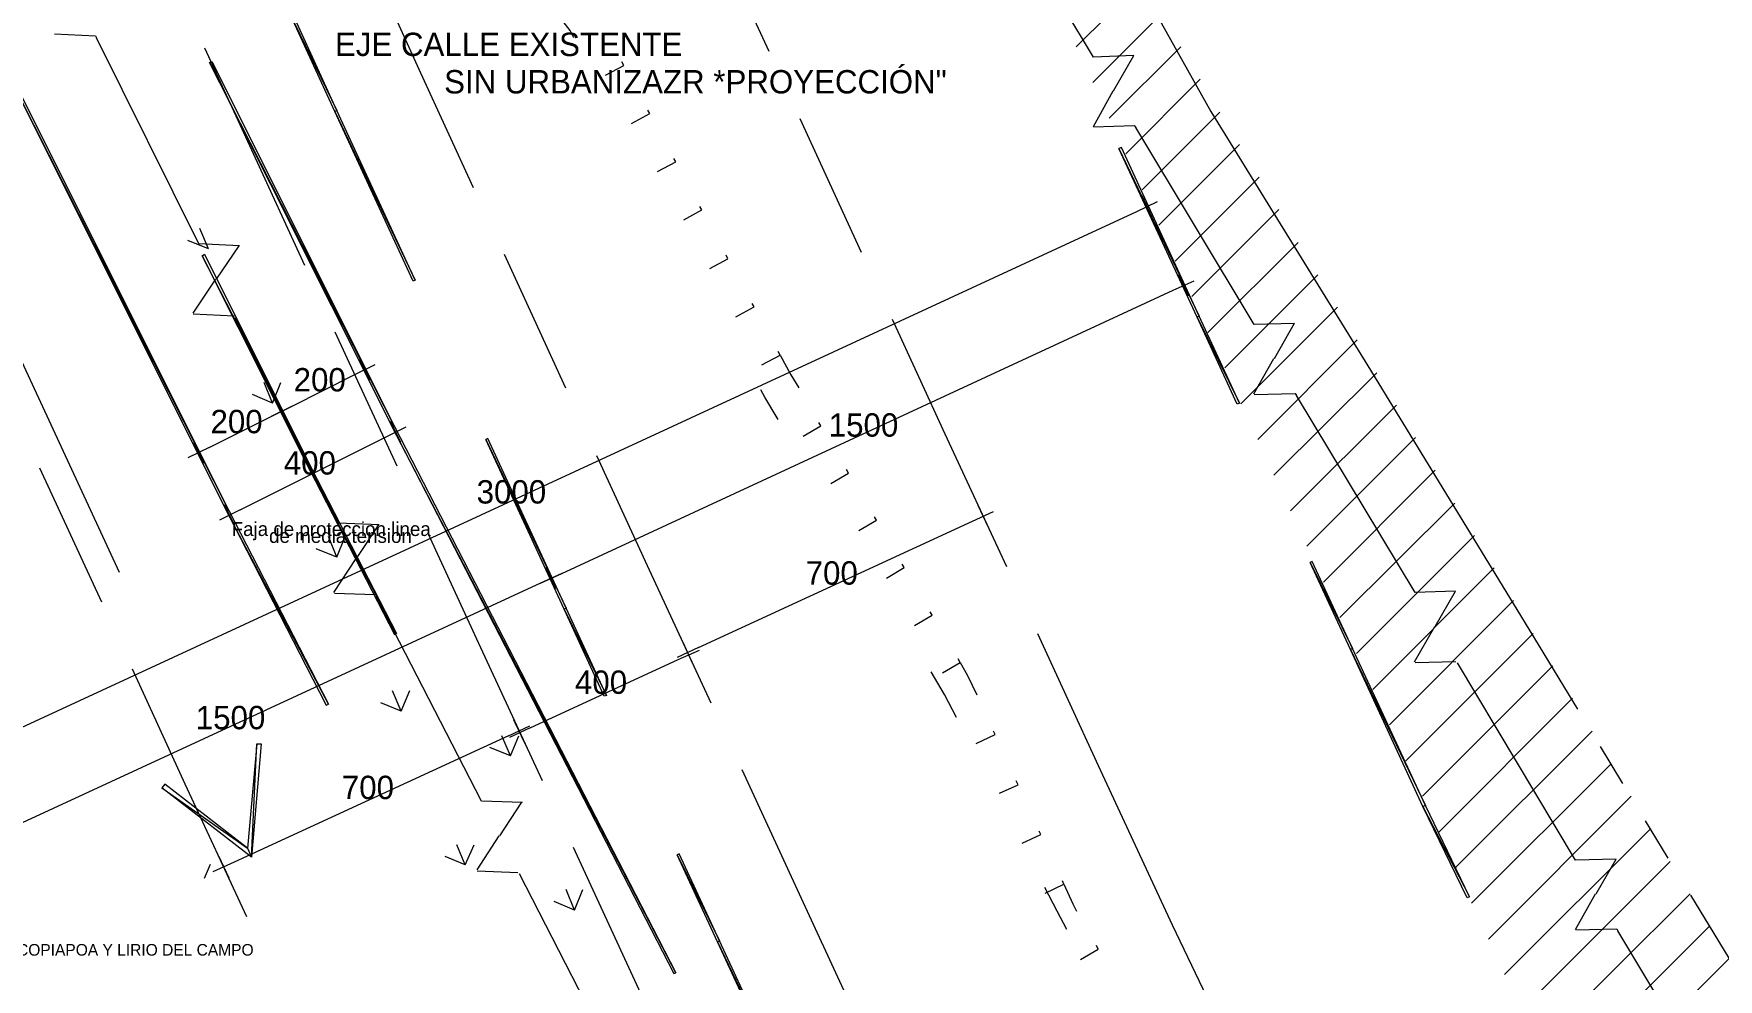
# Model space of a CAD drawing. Header units: metres. Extents: x 1 to 213, y 1 to 147.
# Drawn here: x 104.17 to 140.42, y 97.56 to 117.91 of the extents above; entities that cross this region are included whole.
import ezdxf

# ---------------------------------------------------------------- set-up
doc = ezdxf.new("R2010")
doc.units = ezdxf.units.M
for name, color, linetype, lineweight, plot in [('00-BASE-ARQUITECTURA', 8, 'Continuous', 0, False), ('00-BASE-TEXTO', 8, 'Continuous', 0, False), ('PJ-SECANO', 30, 'Continuous', 0, False)]:
    doc.layers.add(name, color=color, linetype=linetype, lineweight=lineweight, plot=plot)

msp = doc.modelspace()

# ---------------------------------------------------------------- linework, layer by layer
at = {"layer": '00-BASE-ARQUITECTURA'}
for points in [[(112.095, 145.574), (114.974, 140.727), (118.255, 135.329), (121.504, 129.73), (125.091, 124.121), (129.505, 116.237), (132.881, 110.765), (136.162, 105.389), (137.389, 103.378)], [(106.02, 106.32), (92.685, 135.128)], [(117.852, 122.206), (118.858, 119.994), (119.99, 117.538)], [(127.409, 116.681), (127.843, 117.443), (126.975, 117.411), (124.425, 121.666)], [(111.492, 119.285), (112.497, 117.073), (113.63, 114.607)], [(126.605, 117.634), (128.012, 119.031)], [(109.724, 118.396), (109.672, 118.375), (110.698, 116.258), (109.724, 118.396)], [(109.672, 118.375), (110.698, 116.258), (110.656, 116.237), (109.672, 118.375)], [(115.799, 117.824), (115.715, 117.983), (115.439, 118.343)], [(126.965, 116.861), (128.436, 118.332)], [(108.37, 107.654), (103.205, 117.856), (103.247, 117.888), (108.37, 107.654)], [(108.327, 107.632), (108.37, 107.654), (103.205, 117.856), (108.327, 107.632)], [(104.623, 117.909), (105.502, 117.867), (105.523, 117.824)], [(108.603, 113.347), (107.724, 113.39), (105.523, 117.824)], [(107.851, 117.613), (108.857, 115.411), (110, 112.935)], [(127.314, 116.099), (128.859, 117.634)], [(111.936, 109.463), (107.957, 117.295), (108.01, 117.316), (111.936, 109.463)], [(111.894, 109.442), (111.936, 109.463), (107.957, 117.295), (111.894, 109.442)], [(116.477, 117.02), (116.868, 117.232), (116.826, 117.306)], [(127.674, 115.327), (129.272, 116.935)], [(126.975, 115.919), (127.399, 116.681)], [(110.698, 116.258), (110.656, 116.237), (112.381, 112.607), (110.698, 116.258)], [(110.656, 116.237), (112.381, 112.607), (112.338, 112.585), (110.656, 116.237)], [(117.038, 115.983), (117.429, 116.194), (117.387, 116.268)], [(120.657, 116.089), (121.98, 113.21)], [(128.023, 114.554), (129.695, 116.226)], [(126.975, 115.909), (127.854, 115.94), (127.885, 115.898)], [(131.304, 111.675), (130.436, 111.654), (127.885, 115.898)], [(127.578, 115.464), (127.526, 115.443), (129.251, 111.834), (127.578, 115.464)], [(127.526, 115.443), (129.251, 111.834), (129.208, 111.813), (127.526, 115.443)], [(128.383, 113.792), (130.118, 115.528)], [(117.598, 114.946), (117.99, 115.157), (117.948, 115.231)], [(128.732, 113.019), (130.542, 114.829)], [(118.159, 113.908), (118.551, 114.12), (118.509, 114.194)], [(127.907, 114.088), (128.351, 114.3)], [(128.235, 113.972), (128.023, 114.427)], [(101.131, 101.695), (127.907, 114.088)], [(129.092, 112.257), (130.965, 114.131)], [(107.936, 113.284), (107.491, 113.464)], [(107.936, 113.284), (107.745, 113.718)], [(110.148, 108.553), (107.798, 113.136), (107.851, 113.168), (110.148, 108.553)], [(110.105, 108.532), (110.148, 108.553), (107.798, 113.136), (110.105, 108.532)], [(108.105, 112.628), (108.592, 113.347)], [(114.296, 113.168), (115.619, 110.289)], [(118.72, 112.861), (119.112, 113.072), (119.07, 113.146)], [(129.441, 111.485), (131.378, 113.422)], [(107.608, 111.898), (108.095, 112.628)], [(115.535, 106.299), (128.69, 112.395)], [(128.69, 112.395), (129.145, 112.596)], [(129.018, 112.268), (128.817, 112.723)], [(129.801, 110.723), (131.801, 112.723)], [(119.281, 111.823), (119.673, 112.035), (119.63, 112.109)], [(130.15, 109.95), (132.225, 112.025)], [(107.608, 111.887), (108.486, 111.845)], [(111.608, 107.347), (110.73, 107.378), (110.127, 108.543), (108.507, 111.802)], [(122.647, 111.771), (123.779, 109.305), (125.102, 106.447)], [(129.251, 111.834), (129.208, 111.813), (130.118, 109.961), (129.251, 111.834)], [(129.208, 111.813), (130.118, 109.961), (130.066, 109.94), (129.208, 111.813)], [(130.87, 110.924), (131.304, 111.686)], [(110.656, 111.495), (111.989, 108.617)], [(130.51, 109.178), (132.648, 111.326)], [(119.842, 110.786), (120.234, 110.998), (120.191, 111.072)], [(120.234, 110.998), (120.466, 110.575), (120.636, 110.289)], [(130.425, 110.162), (130.859, 110.924)], [(109.735, 109.897), (111.068, 110.575)], [(111.068, 110.575), (111.524, 110.797)], [(111.407, 110.458), (111.185, 110.903)], [(130.859, 108.416), (133.071, 110.617)], [(109.312, 109.961), (109.132, 110.405)], [(109.312, 109.961), (109.492, 110.405)], [(120.191, 109.612), (119.906, 110.088), (119.821, 110.247)], [(109.312, 109.961), (108.878, 110.151)], [(109.28, 109.675), (109.735, 109.897)], [(109.735, 109.897), (109.28, 109.675)], [(109.619, 109.569), (109.396, 110.014)], [(109.396, 110.014), (109.619, 109.569)], [(130.436, 110.151), (131.314, 110.172), (131.346, 110.13)], [(131.219, 107.643), (133.495, 109.918)], [(134.331, 105.156), (134.765, 105.918), (133.897, 105.886), (131.346, 110.13)], [(107.946, 109.008), (109.28, 109.675)], [(112.074, 109.125), (111.852, 109.569)], [(120.731, 109.252), (121.112, 109.474), (121.07, 109.548)], [(107.608, 109.114), (107.83, 108.67)], [(108.613, 107.664), (111.746, 109.231)], [(111.746, 109.231), (112.19, 109.453)], [(117.99, 97.705), (111.894, 109.442), (111.936, 109.463), (117.99, 97.705)], [(117.948, 97.684), (117.99, 97.705), (111.894, 109.442), (117.948, 97.684)], [(113.947, 109.199), (113.905, 109.178), (115.63, 105.548), (113.947, 109.199)], [(113.905, 109.178), (115.63, 105.548), (115.588, 105.526), (113.905, 109.178)], [(131.568, 106.881), (133.907, 109.22)], [(107.946, 109.008), (107.491, 108.786)], [(116.286, 108.839), (117.418, 106.373), (118.741, 103.516)], [(104.295, 108.574), (105.629, 105.685)], [(111.979, 105.008), (110.105, 108.532), (110.148, 108.553), (111.979, 105.008)], [(111.936, 104.987), (111.979, 105.008), (110.105, 108.532), (111.936, 104.987)], [(121.324, 108.236), (121.705, 108.458), (121.662, 108.532)], [(131.928, 106.108), (134.331, 108.521)], [(108.613, 107.664), (108.169, 107.442)], [(108.275, 107.781), (108.497, 107.326)], [(124.71, 107.304), (124.499, 107.759)], [(132.277, 105.346), (134.754, 107.812)], [(110.518, 103.484), (108.327, 107.632), (108.37, 107.654), (110.518, 103.484)], [(110.465, 103.463), (110.518, 103.484), (108.327, 107.632), (110.465, 103.463)], [(111.121, 106.616), (111.598, 107.347)], [(118.477, 104.701), (124.372, 107.421)], [(121.927, 107.22), (122.308, 107.442), (122.266, 107.516)], [(124.372, 107.421), (124.827, 107.632)], [(110.698, 106.648), (110.518, 107.093)], [(110.698, 106.648), (110.878, 107.093)], [(112.656, 107.167), (113.788, 104.701), (115.111, 101.843)], [(132.637, 104.574), (135.177, 107.114)], [(110.698, 106.648), (110.254, 106.828)], [(110.635, 105.886), (111.111, 106.616)], [(115.535, 106.299), (115.08, 106.087)], [(115.08, 106.087), (115.535, 106.299)], [(115.196, 106.426), (115.408, 105.971)], [(115.408, 105.971), (115.196, 106.426)], [(122.52, 106.193), (122.901, 106.426), (122.858, 106.5)], [(131.685, 106.553), (131.642, 106.532), (132.553, 104.68), (131.685, 106.553)], [(131.642, 106.532), (132.553, 104.68), (132.51, 104.659), (131.642, 106.532)], [(132.987, 103.801), (135.601, 106.415)], [(115.08, 106.087), (101.914, 100.002)], [(110.645, 105.876), (111.513, 105.844)], [(114.688, 101.367), (113.81, 101.399), (111.545, 105.802)], [(115.63, 105.548), (115.588, 105.526), (116.498, 103.674), (115.63, 105.548)], [(115.588, 105.526), (116.498, 103.674), (116.445, 103.653), (115.588, 105.526)], [(133.346, 103.039), (136.013, 105.717)], [(123.123, 105.177), (123.504, 105.399), (123.462, 105.473)], [(133.886, 104.394), (134.32, 105.156)], [(118.138, 104.817), (118.35, 104.362)], [(118.371, 104.32), (118.159, 104.775)], [(125.769, 105.008), (127.081, 102.161), (128.669, 98.732), (130.076, 95.8)], [(133.696, 102.267), (136.437, 105.008)], [(114.857, 102.976), (118.043, 104.447)], [(118.477, 104.701), (118.022, 104.489)], [(118.043, 104.447), (118.498, 104.648)], [(123.726, 104.161), (124.107, 104.383), (124.065, 104.457)], [(132.553, 104.68), (132.51, 104.659), (134.119, 101.304), (132.553, 104.68)], [(132.51, 104.659), (134.119, 101.304), (134.066, 101.282), (132.51, 104.659)], [(133.897, 104.383), (134.775, 104.405)], [(106.295, 104.246), (107.428, 101.769), (108.751, 98.912)], [(124.033, 103.198), (123.769, 103.695), (123.483, 104.182)], [(124.107, 104.383), (124.266, 104.098), (124.467, 103.685)], [(134.055, 101.505), (136.86, 104.309)], [(137.791, 99.399), (138.225, 100.15), (137.347, 100.129), (134.807, 104.373)], [(112.084, 103.336), (111.894, 103.77)], [(112.084, 103.336), (112.264, 103.78)], [(112.084, 103.336), (111.64, 103.516)], [(134.405, 100.732), (137.283, 103.611)], [(114.392, 102.806), (114.847, 103.018)], [(114.857, 102.976), (114.413, 102.764)], [(114.72, 102.69), (114.508, 103.145)], [(114.529, 103.092), (114.741, 102.637)], [(114.392, 102.806), (108.486, 100.087)], [(108.772, 100.383), (108.857, 100.192), (108.973, 102.627), (108.772, 100.383)], [(108.857, 100.192), (108.973, 102.627), (109.068, 102.627), (108.857, 100.192)], [(114.434, 102.373), (114.243, 102.806)], [(114.434, 102.373), (114.614, 102.806)], [(124.456, 102.637), (124.859, 102.828), (124.827, 102.902)], [(134.765, 99.97), (137.707, 102.902)], [(114.434, 102.373), (113.989, 102.552)], [(137.876, 102.574), (138.363, 101.78)], [(119.408, 102.076), (120.731, 99.219), (122.34, 95.737), (123.737, 92.837)], [(135.114, 99.198), (138.119, 102.203)], [(106.994, 101.759), (106.93, 101.685), (108.772, 100.383), (106.994, 101.759)], [(106.93, 101.685), (108.772, 100.383), (108.857, 100.192), (106.93, 101.685)], [(124.954, 101.568), (125.356, 101.748), (125.314, 101.833)], [(135.474, 98.425), (138.543, 101.505)], [(114.201, 100.647), (114.677, 101.378)], [(134.119, 101.304), (134.066, 101.282), (135.071, 99.335), (134.119, 101.304)], [(134.066, 101.282), (135.071, 99.335), (135.019, 99.314), (134.066, 101.282)], [(135.823, 97.663), (138.966, 100.806)], [(138.85, 100.976), (139.337, 100.171)], [(113.46, 100.023), (113.28, 100.457)], [(113.46, 100.023), (113.651, 100.457)], [(113.714, 99.917), (114.191, 100.647)], [(125.441, 100.489), (125.843, 100.679), (125.811, 100.753)], [(108.486, 100.087), (108.031, 99.875)], [(108.158, 100.203), (108.37, 99.748)], [(113.46, 100.023), (113.026, 100.203)], [(115.778, 100.404), (117.101, 97.547), (118.72, 94.033), (120.117, 91.144)], [(118.064, 100.266), (118.022, 100.245), (118.932, 98.393), (118.064, 100.266)], [(118.022, 100.245), (118.932, 98.393), (118.89, 98.372), (118.022, 100.245)], [(136.183, 96.89), (139.389, 100.097)], [(107.851, 99.737), (107.978, 100.044)], [(113.714, 99.896), (114.593, 99.864)], [(117.281, 94.668), (117.757, 95.398), (116.889, 95.43), (114.625, 99.833)], [(125.938, 99.42), (126.34, 99.61), (126.308, 99.684)], [(115.81, 99.049), (115.63, 99.494)], [(115.81, 99.049), (115.99, 99.494)], [(126.404, 98.637), (126.192, 99.028), (125.927, 99.536)], [(126.34, 99.61), (126.531, 99.187), (126.615, 99.028)], [(136.532, 96.128), (139.813, 99.399)], [(137.347, 98.637), (137.781, 99.399)], [(139.823, 99.377), (141.051, 97.356), (144.607, 91.387), (147.93, 85.831), (152.661, 77.989), (156.556, 71.564), (160.979, 64.156), (164.694, 57.88), (169.446, 50.334), (173.362, 43.582), (177.923, 43.593)], [(115.81, 99.049), (115.376, 99.24)], [(136.892, 95.356), (140.226, 98.7)], [(137.357, 98.626), (138.236, 98.647), (138.257, 98.605)], [(141.686, 94.382), (140.808, 94.361), (138.257, 98.605)], [(118.932, 98.393), (118.89, 98.372), (120.551, 94.89), (118.932, 98.393)], [(118.89, 98.372), (120.551, 94.89), (120.509, 94.869), (118.89, 98.372)], [(126.7, 97.991), (127.081, 98.213), (127.039, 98.287)], [(137.241, 94.594), (140.649, 98.002)]]:
    msp.add_lwpolyline(points, dxfattribs=at)

# ---------------------------------------------------------------- texts
at = {"layer": '00-BASE-TEXTO'}
for s, height, p in [('EJE CALLE EXISTENTE', 0.50296, (110.656, 117.433)), ('SIN URBANIZAZR *PROYECCIÓN"', 0.50296, (113.005, 116.628)), ('200', 0.503, (109.767, 110.215)), ('200', 0.503, (107.978, 109.315)), ('1500', 0.503, (121.281, 109.241)), ('400', 0.503, (109.555, 108.426)), ('3000', 0.503, (113.704, 107.802)), ('Faja de proteccion linea', 0.30178, (108.433, 107.103)), ('de media tension', 0.30177, (109.238, 106.955)), ('700', 0.503, (120.784, 106.056)), ('400', 0.503, (115.82, 103.706)), ('1500', 0.503, (107.661, 102.944)), ('700', 0.503, (110.804, 101.441))]:
    msp.add_text(s, height=height, dxfattribs=at).set_placement(p)
at = {"layer": 'PJ-SECANO'}
msp.add_text('SIN NINGUN RIEGO - JARDIN MINERAL CON COPIAPOA Y LIRIO DEL CAMPO', height=0.25, dxfattribs=at).set_placement((96.664, 98.072))

doc.saveas('drawing.dxf')
